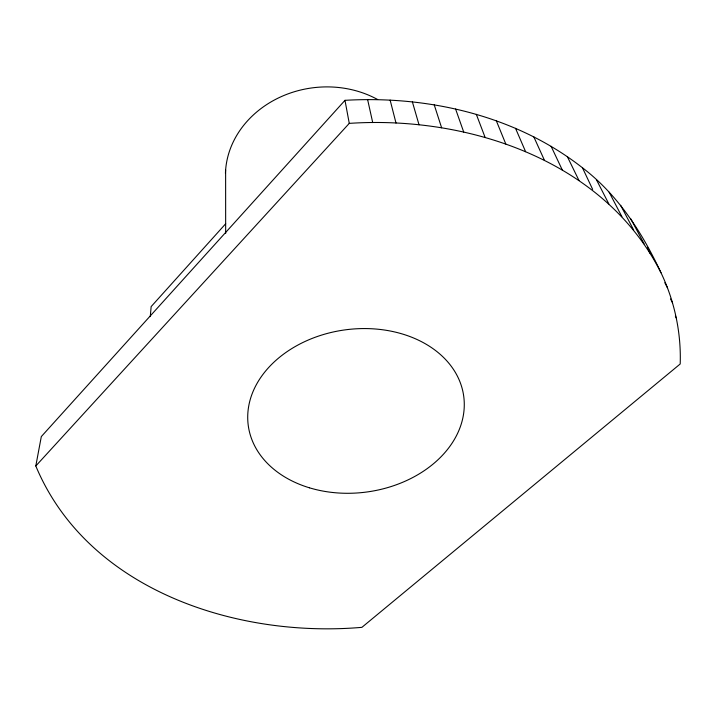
<?xml version="1.0" encoding="UTF-8"?>
<svg xmlns="http://www.w3.org/2000/svg" width="716" height="716" viewBox="0 0 716 716"><rect width="100%" height="100%" fill="white"/><g stroke="black" fill="none" stroke-linecap="round" stroke-linejoin="round"><path stroke-width="1.07" d="M150.279 316.606L151.148 306.6L225.683 223.75M35.8 465.982L41.313 436.581L344.987 100.329C428.472 95.461 515.788 115.598 582.457 167.777C617.863 194.77 642.386 232.834 660.984 272.733C674.526 301.078 681.283 332.573 680.2 363.979L361.902 627.341C236.71 638.207 87.683 590.199 35.8 465.982L349.265 123.376C468.022 115.401 604.492 160.554 660.984 272.733M630.85 218.917L644.096 243.834M664.806 282.722L667.419 287.644M670.525 298.939L672.539 302.761M620.629 205.295L633.66 229.997M675.349 316.087L676.352 318.02M609.137 192.183L621.9 216.662M596.401 179.653L608.842 203.917M567.341 156.625L578.984 180.495M582.457 167.777L592.642 189.355M551.105 146.288L562.284 169.969M533.805 136.828L544.464 160.339M647.443 247.36L649.994 253.24M515.52 128.307L525.607 151.676M496.331 120.789L505.809 144.032M476.319 114.336L485.135 137.472M455.582 109.002L463.717 132.057M434.227 104.831L441.638 127.824M412.371 101.851L419.03 124.817M390.13 100.097L396.011 123.062M367.621 99.587L372.714 122.579M344.987 100.329L349.265 123.376M225.621 169.96L225.665 233.488M225.442 173.335A98.155 85.329 -7.8 0 1 278.345 97.994A98.155 85.329 -7.8 0 1 377.681 99.542M309.455 487.811A108.716 81.785 -7.8 0 0 463.941 398.069A108.716 81.785 -7.8 0 0 294.598 346.902A108.716 81.785 -7.8 0 0 309.455 487.811"/></g></svg>
